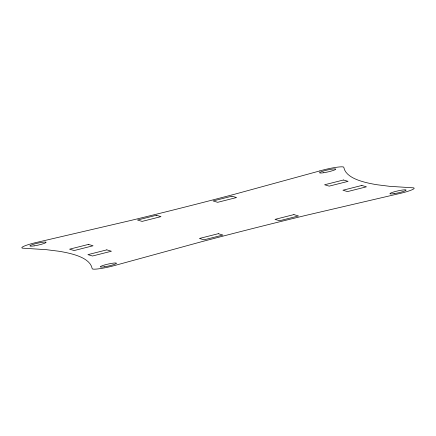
<?xml version="1.0" encoding="UTF-8"?>
<svg xmlns="http://www.w3.org/2000/svg" width="436" height="436" viewBox="0 0 436 436"><rect width="100%" height="100%" fill="white"/><g stroke="black" fill="none" stroke-linecap="round" stroke-linejoin="round"><path stroke-width="0.65" d="M319.49 171.005L235.026 194.118A670.541 80.556 -12.7 0 1 129.781 220.703L38.831 241.893A16.601 1.995 -12.7 0 0 24.165 246.127A16.601 1.995 -12.7 0 0 24.007 248.253L46.243 249.665L58.647 251.218A670.541 80.556 -12.7 0 1 84.208 258.82C87.876 260.973 91.38 264.156 92.17 268.527A16.601 1.995 -12.7 0 0 99.92 268.658A16.601 1.995 -12.7 0 0 116.51 264.995L200.974 241.882A670.541 80.556 -12.7 0 1 306.219 215.297L397.169 194.107A16.601 1.995 -12.7 0 0 411.835 189.873A16.601 1.995 -12.7 0 0 411.993 187.747L389.757 186.335L377.353 184.782A670.541 80.556 -12.7 0 1 351.792 177.18C348.124 175.027 344.62 171.844 343.83 167.473A16.601 1.995 -12.7 0 0 336.08 167.342A16.601 1.995 -12.7 0 0 319.49 171.005M156.404 215.264L137.514 220.033L142.098 221.401L160.988 216.627L156.404 215.264M231.963 196.178L213.073 200.947L217.662 202.315L236.552 197.541L231.963 196.178M88.464 244.411L69.575 249.179L74.164 250.547L93.053 245.773L88.464 244.411M343.486 179.997L324.597 184.766L329.185 186.134L348.075 181.36L343.486 179.997M106.815 249.866L87.925 254.64L92.514 256.003L111.403 251.234L106.815 249.866M361.836 185.453L342.947 190.227L347.536 191.589L366.425 186.821L361.836 185.453M218.338 233.685L199.448 238.459L204.037 239.822L222.927 235.053L218.338 233.685M293.902 214.599L275.012 219.373L279.596 220.736L298.486 215.967L293.902 214.599M34.117 245.877A8.3 0.997 -12.7 0 0 46.096 242.296A8.3 0.997 -12.7 0 0 33.779 244.182A8.3 0.997 -12.7 0 0 34.117 245.877M323.774 172.716A8.3 0.997 -12.7 0 0 335.753 169.135A8.3 0.997 -12.7 0 0 323.436 171.021A8.3 0.997 -12.7 0 0 323.774 172.716M394.122 193.639A8.3 0.997 -12.7 0 0 406.096 190.058A8.3 0.997 -12.7 0 0 393.784 191.944A8.3 0.997 -12.7 0 0 394.122 193.639M104.466 266.799A8.3 0.997 -12.7 0 0 116.445 263.224A8.3 0.997 -12.7 0 0 104.128 265.11A8.3 0.997 -12.7 0 0 104.466 266.799"/></g></svg>
